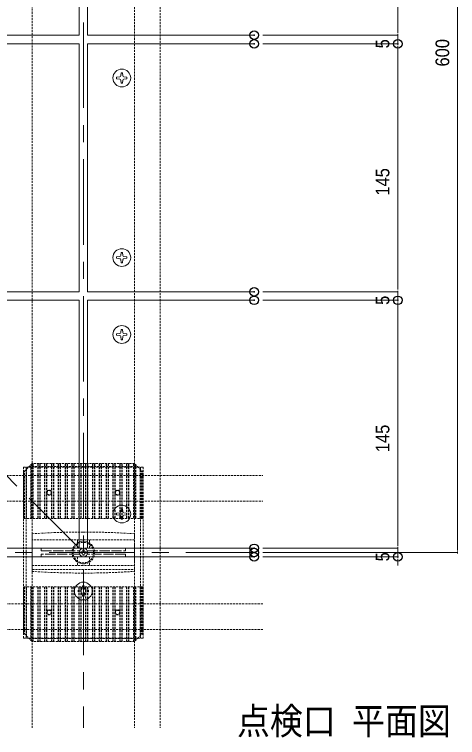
# Model space of a CAD drawing. Units: millimetres, scale not verified. Extents: x -829 to 829, y -160 to 161.
# Drawn here: x -630.1 to -578.2, y -80.9 to 3.7 of the extents above; entities that cross this region are included whole.
import ezdxf
from ezdxf.enums import TextEntityAlignment as Align

# ---------------------------------------------------------------- set-up
doc = ezdxf.new("R2010")
doc.units = ezdxf.units.MM
doc.header["$LTSCALE"] = 2
doc.header["$PDMODE"] = 32
doc.header["$PDSIZE"] = 1
for name, pattern in [('CHAIN1', [8, 5, -1, 1, -1]), ('DASHED1', [1.8, 1.2, -0.6]), ('LONG_DASHED1', [7, 6, -1])]:
    doc.linetypes.add(name, pattern=pattern)
for name, color, linetype, lineweight in [('0-0_一般', 4, 'Continuous', 9), ('0-1_根太', 4, 'Continuous', 9), ('0-2_デッキ', 4, 'Continuous', 9), ('0-3_束', 4, 'Continuous', 9), ('0-4_寸法', 7, 'Continuous', 9), ('0-5_0', 7, 'Continuous', 9), ('0-7_文字', 4, 'Continuous', 9), ('0-9_大引', 4, 'Continuous', 9)]:
    doc.layers.add(name, color=color, linetype=linetype, lineweight=lineweight)
doc.layers.add('0-6_Defpoints', color=7, linetype='Continuous')
doc.styles.add('Osaka', font='')
doc.styles.add('ＭＳ ゴシック', font='')
doc.styles.get('Osaka').set_extended_font_data('Osaka')
doc.styles.get('ＭＳ ゴシック').set_extended_font_data('MS Gothic')

# ---------------------------------------------------------------- blocks, each defined once
blk = doc.blocks.new('グループ-158-1')
at = {"layer": '0-1_根太', "linetype": 'DASHED1'}
for p, q in [((-4992.98, -622.49), (-4992.98, 987.51)), ((-4872.98, 987.51), (-4872.98, -622.49)), ((-4842.98, 987.51), (-4842.98, -622.49))]:
    blk.add_line(p, q, dxfattribs=at)
blk = doc.blocks.new('グループ-159-1')
at = {"layer": '0-9_大引', "color": 7, "linetype": 'DASHED1'}
for p, q in [((-6732.98, -327.49), (-4722.98, -327.49)), ((-6732.98, -357.49), (-4722.98, -357.49)), ((-4722.98, -477.49), (-6732.98, -477.49)), ((-4722.98, -507.49), (-6732.98, -507.49))]:
    blk.add_line(p, q, dxfattribs=at)
blk = doc.blocks.new('グループ-164-1')
at = {"layer": '0-0_一般', "color": 7}
blk.add_line((-1.3, 2.44), (-0.9, 6.03), dxfattribs=at)
for points in [[(-2.44, -1.3), (-6.03, -0.9), (-6.03, 0.9), (-2.44, 1.3)], [(-0.9, 6.03), (0.9, 6.03), (1.3, 2.44)], [(2.44, 1.3), (6.03, 0.9), (6.03, -0.9), (2.44, -1.3)], [(1.3, -2.44), (0.9, -6.03), (-0.9, -6.03), (-1.3, -2.44)]]:
    blk.add_lwpolyline(points, dxfattribs=at)
blk.add_circle((0, 0), 10.4, dxfattribs=at)
for centre, start, end in [((-2.58, 2.58), 276.34019, 353.65981), ((2.58, 2.58), 186.34019, 263.65981), ((-2.58, -2.58), 6.34019, 83.65981), ((2.58, -2.58), 96.34019, 173.65981)]:
    blk.add_arc(centre, 1.28, start, end, dxfattribs=at)
blk = doc.blocks.new('Machine Screw (Metric)')
at = {"layer": '0-0_一般'}
blk.add_blockref('グループ-164-1', (0, 0), dxfattribs=at)
blk = doc.blocks.new('グループ-165-1')
at = {"layer": '0-0_一般', "color": 7}
blk.add_line((-1.3, 2.44), (-0.9, 6.03), dxfattribs=at)
for points in [[(-2.44, -1.3), (-6.03, -0.9), (-6.03, 0.9), (-2.44, 1.3)], [(-0.9, 6.03), (0.9, 6.03), (1.3, 2.44)], [(2.44, 1.3), (6.03, 0.9), (6.03, -0.9), (2.44, -1.3)], [(1.3, -2.44), (0.9, -6.03), (-0.9, -6.03), (-1.3, -2.44)]]:
    blk.add_lwpolyline(points, dxfattribs=at)
blk.add_circle((0, 0), 10.4, dxfattribs=at)
for centre, start, end in [((-2.58, 2.58), 276.34019, 353.65981), ((2.58, 2.58), 186.34019, 263.65981), ((-2.58, -2.58), 6.34019, 83.65981), ((2.58, -2.58), 96.34019, 173.65981)]:
    blk.add_arc(centre, 1.28, start, end, dxfattribs=at)
blk = doc.blocks.new('Machine Screw (Metric)-1')
at = {"layer": '0-0_一般'}
blk.add_blockref('グループ-165-1', (0, 0), dxfattribs=at)
blk = doc.blocks.new('グループ-166-1')
at = {"layer": '0-0_一般', "color": 7}
blk.add_line((-1.3, 2.44), (-0.9, 6.03), dxfattribs=at)
for points in [[(-2.44, -1.3), (-6.03, -0.9), (-6.03, 0.9), (-2.44, 1.3)], [(-0.9, 6.03), (0.9, 6.03), (1.3, 2.44)], [(2.44, 1.3), (6.03, 0.9), (6.03, -0.9), (2.44, -1.3)], [(1.3, -2.44), (0.9, -6.03), (-0.9, -6.03), (-1.3, -2.44)]]:
    blk.add_lwpolyline(points, dxfattribs=at)
blk.add_circle((0, 0), 10.4, dxfattribs=at)
for centre, start, end in [((-2.58, 2.58), 276.34019, 353.65981), ((2.58, 2.58), 186.34019, 263.65981), ((-2.58, -2.58), 6.34019, 83.65981), ((2.58, -2.58), 96.34019, 173.65981)]:
    blk.add_arc(centre, 1.28, start, end, dxfattribs=at)
blk = doc.blocks.new('Machine Screw (Metric)-2')
at = {"layer": '0-0_一般'}
blk.add_blockref('グループ-166-1', (0, 0), dxfattribs=at)
blk = doc.blocks.new('グループ-167-1')
at = {"layer": '0-0_一般', "color": 7}
blk.add_line((-1.3, 2.44), (-0.9, 6.03), dxfattribs=at)
for points in [[(-2.44, -1.3), (-6.03, -0.9), (-6.03, 0.9), (-2.44, 1.3)], [(-0.9, 6.03), (0.9, 6.03), (1.3, 2.44)], [(2.44, 1.3), (6.03, 0.9), (6.03, -0.9), (2.44, -1.3)], [(1.3, -2.44), (0.9, -6.03), (-0.9, -6.03), (-1.3, -2.44)]]:
    blk.add_lwpolyline(points, dxfattribs=at)
blk.add_circle((0, 0), 10.4, dxfattribs=at)
for centre, start, end in [((-2.58, 2.58), 276.34019, 353.65981), ((2.58, 2.58), 186.34019, 263.65981), ((-2.58, -2.58), 6.34019, 83.65981), ((2.58, -2.58), 96.34019, 173.65981)]:
    blk.add_arc(centre, 1.28, start, end, dxfattribs=at)
blk = doc.blocks.new('Machine Screw (Metric)-3')
at = {"layer": '0-0_一般'}
blk.add_blockref('グループ-167-1', (0, 0), dxfattribs=at)
blk = doc.blocks.new('グループ-168-1')
at = {"layer": '0-0_一般', "color": 7}
blk.add_line((-1.3, 2.44), (-0.9, 6.03), dxfattribs=at)
for points in [[(-2.44, -1.3), (-6.03, -0.9), (-6.03, 0.9), (-2.44, 1.3)], [(-0.9, 6.03), (0.9, 6.03), (1.3, 2.44)], [(2.44, 1.3), (6.03, 0.9), (6.03, -0.9), (2.44, -1.3)], [(1.3, -2.44), (0.9, -6.03), (-0.9, -6.03), (-1.3, -2.44)]]:
    blk.add_lwpolyline(points, dxfattribs=at)
blk.add_circle((0, 0), 10.4, dxfattribs=at)
for centre, start, end in [((-2.58, 2.58), 276.34019, 353.65981), ((2.58, 2.58), 186.34019, 263.65981), ((-2.58, -2.58), 6.34019, 83.65981), ((2.58, -2.58), 96.34019, 173.65981)]:
    blk.add_arc(centre, 1.28, start, end, dxfattribs=at)
blk = doc.blocks.new('Machine Screw (Metric)-4')
at = {"layer": '0-0_一般'}
blk.add_blockref('グループ-168-1', (0, 0), dxfattribs=at)
blk = doc.blocks.new('_DOT')
at = {"layer": '0-5_0'}
for p, q in [((-1, 0), (-2, 0)), ((-0.5, 0), (0.5, 0))]:
    blk.add_line(p, q, dxfattribs=at)
blk = doc.blocks.new('グループ-271-1')
at = {"layer": '0-0_一般', "color": 7}
blk.add_line((-4931.01, -416.69), (-4929.85, -416.69), dxfattribs=at)
for points in [[(-4934.94, -418.29), (-4936.1, -418.29), (-4936.1, -416.69), (-4934.94, -416.69)], [(-4933.78, -415.53), (-4933.78, -414.36), (-4932.18, -414.36), (-4932.18, -415.53)], [(-4932.18, -419.45), (-4932.18, -420.61), (-4933.78, -420.61), (-4933.78, -419.45)], [(-4929.85, -416.69), (-4929.85, -418.29), (-4931.01, -418.29)]]:
    blk.add_lwpolyline(points, dxfattribs=at)
blk.add_circle((-4932.98, -417.49), 5, dxfattribs=at)
for centre, start, end in [((-4934.94, -415.53), 270, 0), ((-4934.94, -419.45), 0, 90), ((-4931.01, -415.53), 180, 270), ((-4931.01, -419.45), 90, 180)]:
    blk.add_arc(centre, 1.16, start, end, dxfattribs=at)
blk = doc.blocks.new('グループ-272-1')
at = {"layer": '0-0_一般'}
blk.add_blockref('グループ-271-1', (0, 0), dxfattribs=at)
blk = doc.blocks.new('グループ-273-1')
at = {"layer": '0-0_一般', "color": 7, "linetype": 'DASHED1'}
for p, q in [((-4992.98, -395.49), (-4992.98, -439.49)), ((-4872.98, -395.49), (-4872.98, -439.49)), ((-4872.98, -402.51), (-4992.98, -402.51)), ((-4939.98, -412.51), (-4939.98, -402.51)), ((-4925.98, -412.51), (-4925.98, -402.51)), ((-4939.98, -422.47), (-4939.98, -432.47)), ((-4925.98, -422.47), (-4925.98, -432.47)), ((-4992.98, -432.47), (-4872.98, -432.47)), ((-4992.64, -437.49), (-4873.31, -437.49))]:
    blk.add_line(p, q, dxfattribs=at)
at = {"layer": '0-0_一般', "color": 7}
for p, q in [((-4992.98, -422.47), (-4992.98, -412.47)), ((-4872.98, -412.47), (-4872.98, -422.47))]:
    blk.add_line(p, q, dxfattribs=at)
at = {"layer": '0-0_一般', "color": 7, "linetype": 'LONG_DASHED1'}
for p, q in [((-4934.47, -412.51), (-4992.98, -412.51)), ((-4982.4, -415.49), (-4982.4, -412.51)), ((-4872.98, -412.51), (-4931.49, -412.51)), ((-4883.56, -412.51), (-4883.56, -415.49)), ((-4992.98, -422.47), (-4934.47, -422.47)), ((-4982.4, -415.49), (-4937.78, -415.49)), ((-4937.78, -419.49), (-4982.4, -419.49)), ((-4982.4, -422.47), (-4982.4, -419.49)), ((-4931.49, -422.47), (-4872.98, -422.47)), ((-4928.18, -415.49), (-4883.56, -415.49)), ((-4883.56, -419.49), (-4928.18, -419.49)), ((-4883.56, -419.49), (-4883.56, -422.47))]:
    blk.add_line(p, q, dxfattribs=at)
at = {"layer": '0-0_一般', "color": 7, "linetype": 'DASHED1'}
for centre, start, end in [((-4932.98, -1294.49), 90, 93.8183), ((-4932.98, -1294.49), 86.1817, 90), ((-4932.98, 459.51), 266.1817, 273.8183)]:
    blk.add_arc(centre, 901, start, end, dxfattribs=at)
at = {"layer": '0-0_一般'}
blk.add_blockref('グループ-272-1', (0, 0), dxfattribs=at)
blk = doc.blocks.new('グループ-274-1')
at = {"layer": '0-0_一般'}
blk.add_blockref('グループ-273-1', (0, 0), dxfattribs=at)
blk = doc.blocks.new('グループ-301-1')
at = {"layer": '0-3_束', "color": 7, "linetype": 'DASHED1'}
for p, q in [((-5002.98, -457.49), (-4862.98, -457.49)), ((-5002.98, -511.49), (-5002.98, -457.49)), ((-5002.38, -457.49), (-5002.38, -512.09)), ((-5001.98, -457.49), (-5001.98, -512.49)), ((-4999.98, -514.49), (-4999.98, -457.49)), ((-4999.58, -514.89), (-4999.58, -457.49)), ((-4994.38, -520.09), (-4994.38, -457.49)), ((-4993.98, -457.49), (-4993.98, -520.49)), ((-4991.98, -521.49), (-4991.98, -457.49)), ((-4991.58, -521.49), (-4991.58, -457.49)), ((-4986.38, -521.49), (-4986.38, -457.49)), ((-4985.98, -521.49), (-4985.98, -457.49)), ((-4983.98, -521.49), (-4983.98, -457.49)), ((-4983.58, -521.49), (-4983.58, -457.49)), ((-4978.38, -521.49), (-4978.38, -457.49)), ((-4977.98, -521.49), (-4977.98, -457.49)), ((-4975.98, -521.49), (-4975.98, -457.49)), ((-4975.58, -521.49), (-4975.58, -457.49)), ((-4970.38, -521.49), (-4970.38, -457.49)), ((-4969.98, -521.49), (-4969.98, -457.49)), ((-4967.98, -521.49), (-4967.98, -457.49)), ((-4967.58, -521.49), (-4967.58, -457.49)), ((-4962.38, -521.49), (-4962.38, -457.49)), ((-4961.98, -521.49), (-4961.98, -457.49)), ((-4959.98, -521.49), (-4959.98, -457.49)), ((-4959.58, -521.49), (-4959.58, -457.49)), ((-4954.38, -521.49), (-4954.38, -457.49)), ((-4953.98, -457.49), (-4953.98, -521.49)), ((-4951.98, -521.49), (-4951.98, -457.49)), ((-4951.58, -521.49), (-4951.58, -457.49)), ((-4946.38, -521.49), (-4946.38, -457.49)), ((-4945.98, -521.49), (-4945.98, -457.49)), ((-4943.98, -521.49), (-4943.98, -457.49)), ((-4943.58, -521.49), (-4943.58, -457.49)), ((-4938.38, -521.49), (-4938.38, -457.49)), ((-4937.98, -521.49), (-4937.98, -457.49)), ((-4935.98, -521.49), (-4935.98, -457.49)), ((-4935.58, -521.49), (-4935.58, -457.49)), ((-4930.38, -521.49), (-4930.38, -457.49)), ((-4929.98, -521.49), (-4929.98, -457.49)), ((-4927.98, -521.49), (-4927.98, -457.49)), ((-4927.58, -521.49), (-4927.58, -457.49)), ((-4922.38, -521.49), (-4922.38, -457.49)), ((-4921.98, -521.49), (-4921.98, -457.49)), ((-4919.98, -521.49), (-4919.98, -457.49)), ((-4919.58, -521.49), (-4919.58, -457.49)), ((-4914.38, -521.49), (-4914.38, -457.49)), ((-4913.98, -521.49), (-4913.98, -457.49)), ((-4911.98, -521.49), (-4911.98, -457.49)), ((-4911.58, -521.49), (-4911.58, -457.49)), ((-4906.38, -521.49), (-4906.38, -457.49)), ((-4905.98, -521.49), (-4905.98, -457.49)), ((-4903.98, -521.49), (-4903.98, -457.49)), ((-4903.58, -521.49), (-4903.58, -457.49)), ((-4898.38, -521.49), (-4898.38, -457.49)), ((-4897.98, -521.49), (-4897.98, -457.49)), ((-4895.98, -521.49), (-4895.98, -457.49)), ((-4895.58, -521.49), (-4895.58, -457.49)), ((-4890.38, -521.49), (-4890.38, -457.49)), ((-4889.98, -521.49), (-4889.98, -457.49)), ((-4887.98, -521.49), (-4887.98, -457.49)), ((-4887.58, -521.49), (-4887.58, -457.49)), ((-4882.38, -521.49), (-4882.38, -457.49)), ((-4881.98, -521.49), (-4881.98, -457.49)), ((-4879.98, -521.49), (-4879.98, -457.49)), ((-4879.58, -521.49), (-4879.58, -457.49)), ((-4874.38, -521.49), (-4874.38, -457.49)), ((-4873.98, -521.49), (-4873.98, -457.49)), ((-4872.38, -520.89), (-4872.38, -457.49)), ((-4871.98, -457.49), (-4871.98, -520.49)), ((-4871.58, -457.49), (-4871.58, -520.09)), ((-4866.38, -457.49), (-4866.38, -514.89)), ((-4865.98, -457.49), (-4865.98, -514.49)), ((-4865.58, -457.49), (-4865.58, -514.09)), ((-4864.38, -457.49), (-4864.38, -512.89)), ((-4863.98, -457.49), (-4863.98, -512.49)), ((-4863.58, -457.49), (-4863.58, -512.09)), ((-4862.98, -457.49), (-4862.98, -511.49)), ((-4992.98, -521.49), (-5002.98, -511.49)), ((-4862.98, -511.49), (-4872.98, -521.49)), ((-4996.48, -517.98), (-4869.47, -517.98)), ((-4872.98, -521.49), (-4992.98, -521.49))]:
    blk.add_line(p, q, dxfattribs=at)
for centre in [(-4972.98, -487.49), (-4892.98, -487.49)]:
    blk.add_circle(centre, 2.5, dxfattribs=at)
blk = doc.blocks.new('グループ-302-1')
at = {"layer": '0-3_束', "color": 7, "linetype": 'DASHED1'}
for p, q in [((-4992.98, -313.49), (-5002.98, -323.49)), ((-4999.98, -320.49), (-4999.98, -377.49)), ((-4999.58, -320.09), (-4999.58, -377.49)), ((-4996.48, -316.99), (-4869.47, -316.99)), ((-4994.38, -314.89), (-4994.38, -377.49)), ((-4993.98, -377.49), (-4993.98, -314.49)), ((-4872.98, -313.49), (-4992.98, -313.49)), ((-4991.98, -313.49), (-4991.98, -377.49)), ((-4991.58, -313.49), (-4991.58, -377.49)), ((-4986.38, -313.49), (-4986.38, -377.49)), ((-4985.98, -313.49), (-4985.98, -377.49)), ((-4983.98, -313.49), (-4983.98, -377.49)), ((-4983.58, -313.49), (-4983.58, -377.49)), ((-4978.38, -313.49), (-4978.38, -377.49)), ((-4977.98, -313.49), (-4977.98, -377.49)), ((-4975.98, -313.49), (-4975.98, -377.49)), ((-4975.58, -313.49), (-4975.58, -377.49)), ((-4970.38, -313.49), (-4970.38, -377.49)), ((-4969.98, -313.49), (-4969.98, -377.49)), ((-4967.98, -313.49), (-4967.98, -377.49)), ((-4967.58, -313.49), (-4967.58, -377.49)), ((-4962.38, -313.49), (-4962.38, -377.49)), ((-4961.98, -313.49), (-4961.98, -377.49)), ((-4959.98, -313.49), (-4959.98, -377.49)), ((-4959.58, -313.49), (-4959.58, -377.49)), ((-4954.38, -313.49), (-4954.38, -377.49)), ((-4953.98, -377.49), (-4953.98, -313.49)), ((-4951.98, -313.49), (-4951.98, -377.49)), ((-4951.58, -313.49), (-4951.58, -377.49)), ((-4946.38, -313.49), (-4946.38, -377.49)), ((-4945.98, -313.49), (-4945.98, -377.49)), ((-4943.98, -313.49), (-4943.98, -377.49)), ((-4943.58, -313.49), (-4943.58, -377.49)), ((-4938.38, -313.49), (-4938.38, -377.49)), ((-4937.98, -313.49), (-4937.98, -377.49)), ((-4935.98, -313.49), (-4935.98, -377.49)), ((-4935.58, -313.49), (-4935.58, -377.49)), ((-4930.38, -313.49), (-4930.38, -377.49)), ((-4929.98, -313.49), (-4929.98, -377.49)), ((-4927.98, -313.49), (-4927.98, -377.49)), ((-4927.58, -313.49), (-4927.58, -377.49)), ((-4922.38, -313.49), (-4922.38, -377.49)), ((-4921.98, -313.49), (-4921.98, -377.49)), ((-4919.98, -313.49), (-4919.98, -377.49)), ((-4919.58, -313.49), (-4919.58, -377.49)), ((-4914.38, -313.49), (-4914.38, -377.49)), ((-4913.98, -313.49), (-4913.98, -377.49)), ((-4911.98, -313.49), (-4911.98, -377.49)), ((-4911.58, -313.49), (-4911.58, -377.49)), ((-4906.38, -313.49), (-4906.38, -377.49)), ((-4905.98, -313.49), (-4905.98, -377.49)), ((-4903.98, -313.49), (-4903.98, -377.49)), ((-4903.58, -313.49), (-4903.58, -377.49)), ((-4898.38, -313.49), (-4898.38, -377.49)), ((-4897.98, -313.49), (-4897.98, -377.49)), ((-4895.98, -313.49), (-4895.98, -377.49)), ((-4895.58, -313.49), (-4895.58, -377.49)), ((-4890.38, -313.49), (-4890.38, -377.49)), ((-4889.98, -313.49), (-4889.98, -377.49)), ((-4887.98, -313.49), (-4887.98, -377.49)), ((-4887.58, -313.49), (-4887.58, -377.49)), ((-4882.38, -313.49), (-4882.38, -377.49)), ((-4881.98, -313.49), (-4881.98, -377.49)), ((-4879.98, -313.49), (-4879.98, -377.49)), ((-4879.58, -313.49), (-4879.58, -377.49)), ((-4874.38, -313.49), (-4874.38, -377.49)), ((-4873.98, -313.49), (-4873.98, -377.49)), ((-4862.98, -323.49), (-4872.98, -313.49)), ((-4872.38, -314.09), (-4872.38, -377.49)), ((-4871.98, -377.49), (-4871.98, -314.49)), ((-4871.58, -377.49), (-4871.58, -314.89)), ((-4866.38, -377.49), (-4866.38, -320.09)), ((-4865.98, -377.49), (-4865.98, -320.49)), ((-4865.58, -377.49), (-4865.58, -320.89)), ((-5002.98, -323.49), (-5002.98, -377.49)), ((-5002.38, -377.49), (-5002.38, -322.89)), ((-5001.98, -377.49), (-5001.98, -322.49)), ((-4864.38, -377.49), (-4864.38, -322.09)), ((-4863.98, -377.49), (-4863.98, -322.49)), ((-4863.58, -377.49), (-4863.58, -322.89)), ((-4862.98, -377.49), (-4862.98, -323.49)), ((-5002.98, -377.49), (-4862.98, -377.49))]:
    blk.add_line(p, q, dxfattribs=at)
for centre in [(-4972.98, -347.49), (-4892.98, -347.49)]:
    blk.add_circle(centre, 2.5, dxfattribs=at)
blk = doc.blocks.new('グループ-303-1')
at = {"layer": '0-3_束', "linetype": 'DASHED1'}
for p, q in [((-4999.78, -317.49), (-4999.78, -517.49)), ((-4868.98, -317.49), (-4996.98, -317.49)), ((-4866.18, -317.49), (-4866.18, -517.49))]:
    blk.add_line(p, q, dxfattribs=at)
blk.add_lwpolyline([(-4868.98, -317.49), (-4862.98, -317.49), (-4862.98, -517.49), (-4868.98, -517.49), (-4996.98, -517.49), (-5002.98, -517.49), (-5002.98, -317.49), (-4996.98, -317.49)], dxfattribs=at)
for centre, radius in [((-4972.98, -347.49), 3), ((-4892.98, -347.49), 3), ((-4932.98, -417.49), 13.2), ((-4932.98, -417.49), 13.2), ((-4932.98, -417.49), 12), ((-4972.98, -487.49), 3), ((-4892.98, -487.49), 3)]:
    blk.add_circle(centre, radius, dxfattribs=at)
at = {"layer": '0-3_束'}
for name in ['グループ-302-1', 'グループ-301-1']:
    blk.add_blockref(name, (0, 0), dxfattribs=at)

msp = doc.modelspace()

# ---------------------------------------------------------------- linework, layer by layer
at = {"layer": '0-0_一般', "color": 7, "linetype": 'CHAIN1'}
for p, q in [((-622.026, 82.751), (-622.026, -79.749)), ((-741.526, 60.251), (-622.526, -58.749)), ((-802.026, -59.249), (-602.026, -59.249))]:
    msp.add_line(p, q, dxfattribs=at)
at = {"layer": '0-2_デッキ', "color": 1}
for p, q in [((-621.526, 30.251), (-621.526, 1.251)), ((-621.526, 1.251), (-602.026, 1.251)), ((-621.526, 0.251), (-621.526, -28.749)), ((-602.026, 0.251), (-621.526, 0.251)), ((-621.526, -28.749), (-602.026, -28.749)), ((-621.526, -29.749), (-621.526, -58.749)), ((-602.026, -29.749), (-621.526, -29.749)), ((-621.526, -58.749), (-602.026, -58.749)), ((-602.026, -59.749), (-802.026, -59.749))]:
    msp.add_line(p, q, dxfattribs=at)
for points in [[(-622.526, 1.251), (-622.526, 30.251), (-741.526, 30.251), (-741.526, 1.251)], [(-622.526, -28.749), (-622.526, 0.251), (-741.526, 0.251), (-741.526, -28.749)], [(-622.526, -58.749), (-622.526, -29.749), (-741.526, -29.749), (-741.526, -58.749)]]:
    msp.add_lwpolyline(points, close=True, dxfattribs=at)
at = {"layer": '0-4_寸法'}
for p, q in [((-578.226, -58.748), (-578.226, 60.25)), ((-585.226, 1.752), (-585.226, 29.75)), ((-585.226, 1.752), (-585.226, 2.253)), ((-601.026, 1.251), (-585.226, 1.251)), ((-601.026, 1.251), (-585.226, 1.251)), ((-585.226, 1.251), (-585.226, 0.251)), ((-601.026, 0.251), (-585.226, 0.251)), ((-601.026, 0.251), (-585.226, 0.251)), ((-585.226, -28.248), (-585.226, -0.25)), ((-585.226, -0.25), (-585.226, -0.75)), ((-585.226, -28.248), (-585.226, -27.747)), ((-601.026, -28.749), (-585.226, -28.749)), ((-601.026, -28.749), (-585.226, -28.749)), ((-585.226, -28.749), (-585.226, -29.749)), ((-601.026, -29.749), (-585.226, -29.749)), ((-601.026, -29.749), (-585.226, -29.749)), ((-585.226, -58.248), (-585.226, -30.25)), ((-585.226, -30.25), (-585.226, -30.75)), ((-585.226, -58.248), (-585.226, -57.747)), ((-601.026, -58.749), (-585.226, -58.749)), ((-601.026, -58.749), (-585.226, -58.749)), ((-585.226, -58.749), (-585.226, -59.749)), ((-601.026, -59.249), (-578.226, -59.249)), ((-601.026, -59.749), (-585.226, -59.749)), ((-585.226, -60.25), (-585.226, -60.75))]:
    msp.add_line(p, q, dxfattribs=at)
at = {"layer": '0-6_Defpoints'}
for p in [(-602.026, 1.251), (-602.026, 0.251), (-585.226, 0.251), (-602.026, -28.749), (-602.026, -29.749), (-585.226, -29.749), (-602.026, -58.749), (-602.026, -59.249), (-602.026, -59.749), (-585.226, -59.749)]:
    msp.add_point(p, dxfattribs=at)

# ---------------------------------------------------------------- block references
at = {"layer": '0-0_一般', "xscale": 0.1, "yscale": 0.1}
for name, p in [('Machine Screw (Metric)-4', (-617.526, -3.749)), ('Machine Screw (Metric)-3', (-617.526, -24.749)), ('Machine Screw (Metric)-2', (-617.526, -33.749)), ('Machine Screw (Metric)-1', (-617.526, -54.749)), ('グループ-274-1', (-128.728, -17.5)), ('Machine Screw (Metric)', (-622.026, -63.749))]:
    msp.add_blockref(name, p, dxfattribs=at)
at = {"layer": '0-1_根太', "xscale": 0.1, "yscale": 0.1}
msp.add_blockref('グループ-158-1', (-128.728, -17.5), dxfattribs=at)
at = {"layer": '0-3_束', "xscale": 0.1, "yscale": 0.1}
msp.add_blockref('グループ-303-1', (-128.728, -17.5), dxfattribs=at)
at = {"layer": '0-4_寸法', "xscale": 0.2503723, "yscale": 0.2503723}
for p, rotation in [((-585.226, 1.251), 270), ((-585.226, 1.251), 270), ((-585.226, 0.251), 90), ((-585.226, 0.251), 90), ((-585.226, -28.749), 270), ((-585.226, -28.749), 270), ((-585.226, -29.749), 90), ((-585.226, -29.749), 90), ((-585.226, -58.749), 270), ((-585.226, -58.749), 270), ((-578.226, -59.249), 270), ((-585.226, -59.749), 90)]:
    msp.add_blockref('_DOT', p, dxfattribs=dict(at, rotation=rotation))
at = {"layer": '0-9_大引', "xscale": 0.1, "yscale": 0.1}
msp.add_blockref('グループ-159-1', (-128.728, -17.5), dxfattribs=at)

# ---------------------------------------------------------------- texts
at = {"layer": '0-4_寸法', "style": 'Osaka', "width": 0.9}
for s, p in [('5', (-585.726, -0.283)), ('600', (-578.726, -2.403)), ('145', (-585.726, -17.506)), ('5', (-585.726, -30.283)), ('145', (-585.726, -47.506)), ('5', (-585.726, -60.283))]:
    msp.add_text(s, height=1.598, rotation=90, dxfattribs=at).set_placement(p, align=Align.BOTTOM_LEFT)
at = {"layer": '0-7_文字', "color": 7, "style": 'ＭＳ ゴシック', "width": 0.9}
msp.add_text('点検口 平面図', height=3.138, dxfattribs=at).set_placement((-604.046, -81.459), align=Align.BOTTOM_LEFT)

doc.saveas('drawing.dxf')
